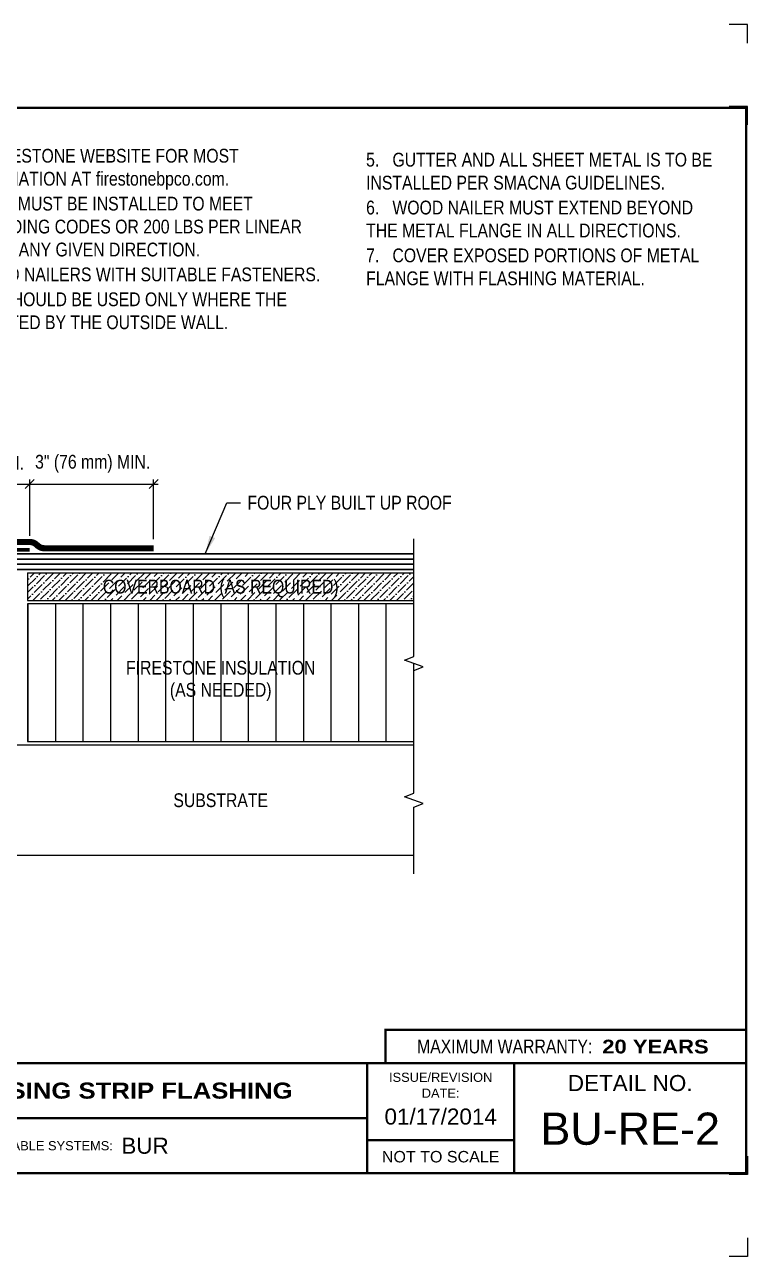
# Model space of a CAD drawing. Header units: inches. Extents: x -741.6 to -721.6, y -23.2 to -6.4.
# Drawn here: x -731.44 to -721.61, y -23.18 to -6.42 of the extents above; entities that cross this region are included whole.
import ezdxf
from ezdxf.enums import TextEntityAlignment as Align

# ---------------------------------------------------------------- set-up
doc = ezdxf.new("R2010")
doc.units = ezdxf.units.IN
doc.header["$MEASUREMENT"] = 0
doc.layers.get('0').update_dxf_attribs({"linetype": 'CONTINUOUS'})
doc.layers.get('DEFPOINTS').update_dxf_attribs({"linetype": 'CONTINUOUS'})
for name, color, linetype in [('FSBP-ANNO-LABEL', 7, 'CONTINUOUS'), ('FSBP-ANNO-NOTE', 7, 'CONTINUOUS'), ('FSBP-COVERBOARD_CANT', 46, 'CONTINUOUS'), ('FSBP-INSULATION', 7, 'CONTINUOUS'), ('FSBP-MEMBRANE', 7, 'CONTINUOUS'), ('FSBP-SUBSTRATE-GENERIC', 9, 'CONTINUOUS'), ('FSBP-TTLB', 7, 'CONTINUOUS'), ('FSBP-TTLB-BORDER', 7, 'CONTINUOUS'), ('FSBP-TTLB-TEXT', 7, 'CONTINUOUS')]:
    doc.layers.add(name, color=color, linetype=linetype)
doc.styles.add('ARIAL', font='arial.ttf')
doc.styles.add('ARIAL_BOLD', font='')
doc.styles.add('ARIAL_NAR', font='ARIALN.TTF')
doc.styles.add('FSBP_ARIAL_NAR', font='ARIALN.TTF')
doc.styles.get('ARIAL_BOLD').set_extended_font_data('Arial Black')
doc.dimstyles.new('FSBP-DIM', dxfattribs={"dimtxt": 0.1875, "dimasz": 0.125, "dimexe": 0.0625, "dimexo": 0.125, "dimgap": 0.125, "dimtad": 0, "dimdec": 0, "dimzin": 1, "dimdsep": 46, "dimlunit": 4, "dimtxsty": 'ARIAL_NAR', "dimblk": 'OBLIQUE', "dimcen": 0.09375, "dimdle": 0.0625, "dimclrd": 256, "dimclre": 256, "dimclrt": 256, "dimadec": 0, "dimazin": 0, "dimtfac": 1, "dimtdec": 0, "dimtmove": 1, "dimatfit": 3, "dimfxl": 1, "dimtolj": 1, "dimtzin": 0, "dimlwd": -1, "dimlwe": -1, "dimarcsym": 0})
doc.dimstyles.new('FSBP-LEADER', dxfattribs={"dimtxt": 0.1875, "dimasz": 0.25, "dimexe": 0.0625, "dimexo": 0.125, "dimgap": 0.125, "dimtad": 0, "dimtih": 1, "dimtoh": 1, "dimdec": 4, "dimzin": 0, "dimdsep": 46, "dimlunit": 4, "dimtxsty": 'ARIAL_NAR', "dimcen": 0.09375, "dimclrd": 256, "dimclre": 256, "dimclrt": 256, "dimadec": 0, "dimazin": 0, "dimtfac": 1, "dimtdec": 4, "dimtofl": 0, "dimtmove": 0, "dimatfit": 3, "dimfxl": 1, "dimtolj": 1, "dimtzin": 0, "dimlwd": -1, "dimlwe": -1, "dimarcsym": 0})

# ---------------------------------------------------------------- blocks, each defined once
blk = doc.blocks.new('_OBLIQUE')
at = {"color": 0, "linetype": 'ByBlock'}
blk.add_line((-0.5, -0.5), (0.5, 0.5), dxfattribs=at)
blk = doc.blocks.new('*D12')
at = {"layer": 'DEFPOINTS', "color": 0, "transparency": 16777216}
for p in [(-731.3742327858731, -12.6695070311998), (-733.0617327858731, -13.42058918656676), (-731.3742327858731, -13.49863606156681)]:
    blk.add_point(p, dxfattribs=at)
at = {"layer": 'FSBP-ANNO-LABEL', "transparency": 16777216}
for p, q in [((-733.1242327858731, -12.6695070311998), (-731.3117327858731, -12.6695070311998)), ((-733.0617327858731, -13.29558918656676), (-733.0617327858731, -12.6070070311998)), ((-731.3742327858731, -13.37363606156681), (-731.3742327858731, -12.6070070311998))]:
    blk.add_line(p, q, dxfattribs=at)
at = {"layer": 'FSBP-ANNO-LABEL', "transparency": 16777216, "xscale": 0.125, "yscale": 0.125, "zscale": 0.125, "rotation": 180}
blk.add_blockref('_OBLIQUE', (-733.0617327858731, -12.6695070311998), dxfattribs=at)
at = {"layer": 'FSBP-ANNO-LABEL', "transparency": 16777216, "xscale": 0.125, "yscale": 0.125, "zscale": 0.125}
blk.add_blockref('_OBLIQUE', (-731.3742327858731, -12.6695070311998), dxfattribs=at)
at = {"layer": 'FSBP-ANNO-LABEL', "transparency": 16777216, "insert": (-732.236540177224, -12.40850601746388), "char_height": 0.1875, "attachment_point": 5, "style": 'ARIAL_NAR'}
blk.add_mtext('\\A1;3" (76 mm) MIN.', dxfattribs=at)
blk = doc.blocks.new('*D13')
at = {"layer": 'DEFPOINTS', "color": 0, "transparency": 16777216}
for p in [(-729.6877070170644, -12.6695070311998), (-731.3742327858731, -13.42058918656676), (-729.6877070170644, -13.54395748758422)]:
    blk.add_point(p, dxfattribs=at)
at = {"layer": 'FSBP-ANNO-LABEL', "transparency": 16777216}
for p, q in [((-731.4367327858731, -12.6695070311998), (-729.6252070170644, -12.6695070311998)), ((-731.3742327858731, -13.29558918656676), (-731.3742327858731, -12.6070070311998)), ((-729.6877070170644, -13.41895748758422), (-729.6877070170644, -12.6070070311998))]:
    blk.add_line(p, q, dxfattribs=at)
at = {"layer": 'FSBP-ANNO-LABEL', "transparency": 16777216, "xscale": 0.125, "yscale": 0.125, "zscale": 0.125, "rotation": 180}
blk.add_blockref('_OBLIQUE', (-731.3742327858731, -12.6695070311998), dxfattribs=at)
at = {"layer": 'FSBP-ANNO-LABEL', "transparency": 16777216, "xscale": 0.125, "yscale": 0.125, "zscale": 0.125}
blk.add_blockref('_OBLIQUE', (-729.6877070170644, -12.6695070311998), dxfattribs=at)
at = {"layer": 'FSBP-ANNO-LABEL', "transparency": 16777216, "insert": (-730.5172650602399, -12.39484231946335), "char_height": 0.1875, "attachment_point": 5, "style": 'ARIAL_NAR'}
blk.add_mtext('\\A1;3" (76 mm) MIN.', dxfattribs=at)
blk = doc.blocks.new('TTLB-ASPHALT_1')
blk.add_line((16.84110496735593, 0), (20, 0))
at = {"layer": 'DEFPOINTS', "linetype": 'Continuous', "ltscale": 1.75}
for points in [[(20.01562500000003, 13.88083333333333), (20.01562500000003, 14.13083333333333), (19.76562500000003, 14.13083333333333)], [(20.01562500000003, -2.380833333333342), (20.01562500000003, -2.630833333333342), (19.76562500000003, -2.630833333333342)]]:
    blk.add_lwpolyline(points, dxfattribs=at)
at = {"layer": 'DEFPOINTS', "color": 1}
for points in [[(20.015625, 12.765625), (20.015625, 13.015625), (19.765625, 13.015625)], [(20.015625, -1.265625), (20.015625, -1.515625), (19.765625, -1.515625)]]:
    blk.add_lwpolyline(points, dxfattribs=at)
at = {"layer": 'FSBP-TTLB', "const_width": 0.03125}
blk.add_lwpolyline([(15.09028770518938, 0), (20, 0), (20, 0.4512598240669945), (15.09028770518938, 0.4512598240669945)], close=True, dxfattribs=at)
for points in [[(0, 0), (0, -1.5), (20, -1.5), (20, 0), (0, 0)], [(14.84028770518938, 0), (14.84028770518938, -1.5)], [(16.84110496735593, 0), (16.84110496735593, -1.5)], [(20, 0), (20, -1.5)], [(4.825208527206769, -0.75), (14.84028770518938, -0.75)], [(14.84028770518938, -1.048740175933006), (16.84110496735593, -1.048740175933006)]]:
    blk.add_lwpolyline(points, dxfattribs=at)
at = {"layer": 'FSBP-TTLB-BORDER', "const_width": 0.03125}
blk.add_lwpolyline([(20, 0), (20, 13), (0, 13), (0, 0)], dxfattribs=at)
at = {"layer": 'FSBP-TTLB-TEXT', "style": 'ARIAL_NAR'}
blk.add_text('MAXIMUM WARRANTY:', height=0.1875, dxfattribs=at).set_placement((17.90516569312837, 0.2256299120335257), align=Align.MIDDLE_RIGHT)
at = {"layer": 'FSBP-TTLB-TEXT'}
for s, height, style, p in [('20 YEARS', 0.1875, 'ARIAL_BOLD', (18.03987100774941, 0.2240244307510579)), ('ACCEPTABLE SYSTEMS:', 0.125, 'ARIAL', (9.292812815915624, -1.125))]:
    blk.add_text(s, height=height, dxfattribs=dict(at, style=style)).set_placement(p, align=Align.MIDDLE_LEFT)
at = {"layer": 'FSBP-TTLB-TEXT', "style": 'ARIAL'}
for s, height, p in [('ISSUE/REVISION', 0.125, (15.84069633627263, -0.1938496373466023)), ('DETAIL NO.', 0.21875, (18.42055248367797, -0.2724398367368792)), ('DATE:', 0.125, (15.84069633627263, -0.409973105348854)), ('NOT TO SCALE', 0.15625, (15.84069633627263, -1.274370087966503))]:
    blk.add_text(s, height=height, dxfattribs=at).set_placement(p, align=Align.MIDDLE_CENTER)
at = {"layer": 'FSBP-TTLB-TEXT'}
for tag, height, style, p in [('DETAIL_DESCP_LINE_1', 0.21875, 'ARIAL_BOLD', (9.832748116198076, -0.375)), ('ISSUE_REV_DATE', 0.21875, 'ARIAL', (15.84069633627263, -0.7282559425942452)), ('DETAIL_NUMBER', 0.4375, 'ARIAL', (18.42055248367797, -0.8931630692489421))]:
    blk.add_attdef(tag, text='', height=height, dxfattribs=dict(at, style=style)).set_placement(p, align=Align.MIDDLE_CENTER)
at = {"layer": 'FSBP-TTLB-TEXT', "style": 'ARIAL'}
blk.add_attdef('ACCPT_SYSTEMS', text='', height=0.21875, dxfattribs=at).set_placement((11.49438170418193, -1.125), align=Align.MIDDLE_LEFT)

msp = doc.modelspace()

# ---------------------------------------------------------------- hatches: boundary and pattern name
at = {"layer": 'FSBP-COVERBOARD_CANT'}
h = msp.add_hatch(dxfattribs=at)
h.set_pattern_fill('ANSI36', color=256, scale=0.5, style=0)
h.set_pattern_definition([(45, (-792.5022353907489, 63.43481464149309), (0.03314563036811942, 0.1215339780164378), [0.15625, -0.03125, 0, -0.03125])])
h.paths.add_polyline_path([(-726.1453278434083, -14.25352780008416), (-726.1453278434083, -13.8785278000842), (-731.4037720862134, -13.8785278000842), (-731.4037720862133, -14.25352780008413)])
h.paths.add_polyline_path([(-730.4409146476212, -14.27638975438158), (-727.1081852820004, -14.27638975438158), (-727.1081852820004, -13.90746495902003), (-730.4409146476212, -13.90746495902003)], flags=9)
at = {"layer": 'FSBP-INSULATION'}
h = msp.add_hatch(dxfattribs=at)
h.set_pattern_fill('LINE', color=256, scale=3, angle=90, style=0)
h.set_pattern_definition([(90, (-778.270588314615, 41.9218847546626), (-0.375, 2.296136913416957e-17), [])])
h.paths.add_polyline_path([(-726.1453278434083, -16.1754028000842), (-726.1453278434083, -15.20596110784005), (-726.0165398393713, -15.15908610784005), (-726.274115847445, -15.06533610784005), (-726.1453278434083, -15.01846110784003), (-726.1453278434083, -14.30040280008424), (-731.4037720862133, -14.30040280008424), (-731.4037720862136, -16.17540280008433)])
h.paths.add_polyline_path([(-729.5280352137877, -15.68068662938167), (-728.021064715834, -15.68068662938167), (-728.021064715834, -15.31176183402015), (-729.5280352137877, -15.31176183402015)], flags=24)
h.paths.add_polyline_path([(-730.1118943543061, -15.31499661403376), (-727.4372055753156, -15.31499661403376), (-727.4372055753156, -15.0239623370897), (-730.1118943543061, -15.0239623370897)], flags=24)

# ---------------------------------------------------------------- linework, layer by layer
at = {"layer": 'FSBP-COVERBOARD_CANT'}
for p, q in [((-731.4037720862134, -13.87852780008419), (-731.4037720862133, -14.25352780008419)), ((-731.4037720862134, -13.87852780008419), (-726.1453278434082, -13.87852780008419)), ((-731.4037720862133, -14.25352780008413), (-726.1453278434082, -14.25352780008413))]:
    msp.add_line(p, q, dxfattribs=at)
at = {"layer": 'FSBP-INSULATION', "linetype": 'Continuous'}
msp.add_lwpolyline([(-726.1453278434083, -16.1754028000842), (-726.1453278434083, -15.20596110784005), (-726.0165398393713, -15.15908610784005), (-726.274115847445, -15.06533610784005), (-726.1453278434083, -15.01846110784005), (-726.1453278434083, -13.41759030008421)], dxfattribs=at)
at = {"layer": 'FSBP-INSULATION'}
msp.add_lwpolyline([(-726.1453278434083, -14.30040280008424), (-731.4037720862133, -14.30040280008424), (-731.4037720862136, -16.17540280008433), (-726.1453278434083, -16.1754028000842)], dxfattribs=at)
at = {"layer": 'FSBP-MEMBRANE', "ltscale": 1.75}
for points, const_width in [([(-729.6877070170644, -13.54395748758422), (-731.1729282026461, -13.54395748758422, -0.1989123673820806), (-731.2723650937514, -13.50276937868766), (-731.2757701259582, -13.49936434648079, 0.1989123673820918), (-731.3752070170635, -13.45817623758421), (-732.8252719526469, -13.45817623758421, -0.198912367379658), (-732.9247088437512, -13.41698812868856), (-732.9853884269774, -13.3563085454624, 0.1989123673796555), (-733.0848253180818, -13.31512043656677), (-734.6919582348571, -13.31512043656677, 0.1989123673747754), (-734.7913951259596, -13.35630854546055), (-734.7948001581722, -13.35971357767302, -0.1989123673747547), (-734.8942370492748, -13.40090168656677), (-736.000684052226, -13.4009016865668)], 0.08437499999999999), ([(-734.7492327858731, -13.42058918656676), (-733.1199815680818, -13.42058918656681, -0.198912367379653), (-733.0205446769776, -13.46177729546247), (-732.9598650937513, -13.52245687868856, 0.1989123673796605), (-732.860428202647, -13.56364498758421), (-731.3752070170644, -13.56364498758421)], 0.050625)]:
    msp.add_lwpolyline(points, format="xyb", dxfattribs=dict(at, const_width=const_width))
at = {"layer": 'FSBP-MEMBRANE', "const_width": 0.0234375}
for points in [[(-734.1237366298881, -13.62012936258414), (-726.1453278434083, -13.62012936258414)], [(-726.1453278434083, -13.69163326883412), (-734.1237366298881, -13.69163326883412)], [(-734.1237366298881, -13.76167233133414), (-726.1453278434083, -13.76167233133414)], [(-734.1237366298881, -13.83317623758415), (-726.1453278434083, -13.83317623758414)]]:
    msp.add_lwpolyline(points, dxfattribs=at)
at = {"layer": 'FSBP-SUBSTRATE-GENERIC'}
for points in [[(-726.145327843408, -16.22227780008433), (-732.1537720862136, -16.22227780008433), (-732.1537720862136, -17.72227780008433), (-726.145327843408, -17.72227780008433)], [(-726.145327843408, -17.97227780008431), (-726.145327843408, -17.06602780008433), (-726.0165398393713, -17.01915280008433), (-726.274115847445, -16.92540280008433), (-726.145327843408, -16.87852780008433), (-726.145327843408, -16.17540280008429)]]:
    msp.add_lwpolyline(points, dxfattribs=at)

# ---------------------------------------------------------------- block references
msp.add_blockref('TTLB-ASPHALT_1', (-741.6213486728427, -20.5490282483552)).add_auto_attribs({'DETAIL_DESCP_LINE_1': 'GUTTER W/O FLANGE USING STRIP FLASHING', 'ACCPT_SYSTEMS': 'BUR', 'ISSUE_REV_DATE': '01/17/2014', 'DETAIL_NUMBER': 'BU-RE-2'})

# ---------------------------------------------------------------- texts
at = {"layer": 'FSBP-ANNO-LABEL', "style": 'ARIAL_NAR'}
msp.add_text('FOUR PLY BUILT UP ROOF', height=0.1875, dxfattribs=at).set_placement((-728.4111344541302, -12.92380634003851), align=Align.MIDDLE_LEFT)
for s, p in [('FIRESTONE INSULATION', (-728.7745499648108, -15.16954342508424)), ('(AS NEEDED)', (-728.7745499648108, -15.47032467508424)), ('SUBSTRATE', (-728.7745499648108, -16.9722778000843))]:
    msp.add_text(s, height=0.1875, dxfattribs=at).set_placement(p, align=Align.MIDDLE_CENTER)
at = {"layer": 'FSBP-ANNO-NOTE', "char_height": 0.1875, "attachment_point": 1, "style": 'FSBP_ARIAL_NAR'}
for s, width, heights, insert in [('NOTES:\\P{\\H0.083333x;\\P\\pi-0.375,l0.375;}1.   REFER TO FIRESTONE WEBSITE FOR MOST \\P\\pi0;CURRENT INFORMATION AT firestonebpco.com.\\P\\pl0;{\\H0.083333x;\\P\\pi-0.375,l0.375;}2.   WOOD NAILER MUST BE INSTALLED TO MEET APPLICABLE BUILDING CODES OR 200 LBS PER LINEAR FOOT MINIMUM IN ANY GIVEN DIRECTION.\\P{\\H0.083333x;\\P}3.   ATTACH WOOD NAILERS WITH SUITABLE FASTENERS.\\P{\\H0.083333x;\\P}4.   THIS DETAIL SHOULD BE USED ONLY WHERE THE DECK IS SUPPORTED BY THE OUTSIDE WALL.', 6.054813424878716, [2.954760886132182], (-733.4811290589405, -7.770053809650562)), ('{\\H0.083333x;\\P\\pi-0.375,l0.375;}5.   GUTTER AND ALL SHEET METAL IS TO BE INSTALLED PER SMACNA GUIDELINES. \\P{\\H0.083333x;\\P}6.   WOOD NAILER MUST EXTEND BEYOND THE METAL FLANGE IN ALL DIRECTIONS.\\P{\\H0.083333x;\\P}7.   COVER EXPOSED PORTIONS OF METAL FLANGE WITH FLASHING MATERIAL.', 4.78185467482399, [2.082005982789269], (-726.7954487582374, -8.136145903587021))]:
    msp.add_mtext_dynamic_manual_height_columns(s, width=width, gutter_width=1.09375, heights=heights, dxfattribs=dict(at, insert=insert))
at = {"layer": 'FSBP-COVERBOARD_CANT', "style": 'ARIAL_NAR'}
msp.add_text('COVERBOARD (AS REQUIRED)', height=0.1875, dxfattribs=at).set_placement((-728.7745499648108, -14.06602780008413), align=Align.MIDDLE_CENTER)

# ---------------------------------------------------------------- dimensions: what is measured, and where the dimension line sits
at = {"layer": 'FSBP-ANNO-LABEL'}
for base, p1, p2, picture, middle in [((-731.3742327858731, -12.6695070311998), (-733.0617327858731, -13.42058918656676), (-731.3742327858731, -13.49863606156681), '*D12', (-732.236540177224, -12.40850601746388)), ((-729.6877070170644, -12.6695070311998), (-731.3742327858731, -13.42058918656676), (-729.6877070170644, -13.54395748758422), '*D13', (-730.5172650602399, -12.39484231946335))]:
    dim = msp.add_linear_dim(base=base, p1=p1, p2=p2, text='3" (76 mm) MIN.', dimstyle='FSBP-DIM', dxfattribs=at)
    dim.commit()
    dim.dimension.update_dxf_attribs({"geometry": picture, "text_midpoint": middle, "dimtype": 160})

# ---------------------------------------------------------------- leaders
msp.add_leader([(-728.984960557608, -13.62012936258414), (-728.6923844541302, -12.92380634003851), (-728.5048844541302, -12.92380634003851)], dimstyle='FSBP-LEADER', dxfattribs=at)

doc.saveas('drawing.dxf')
